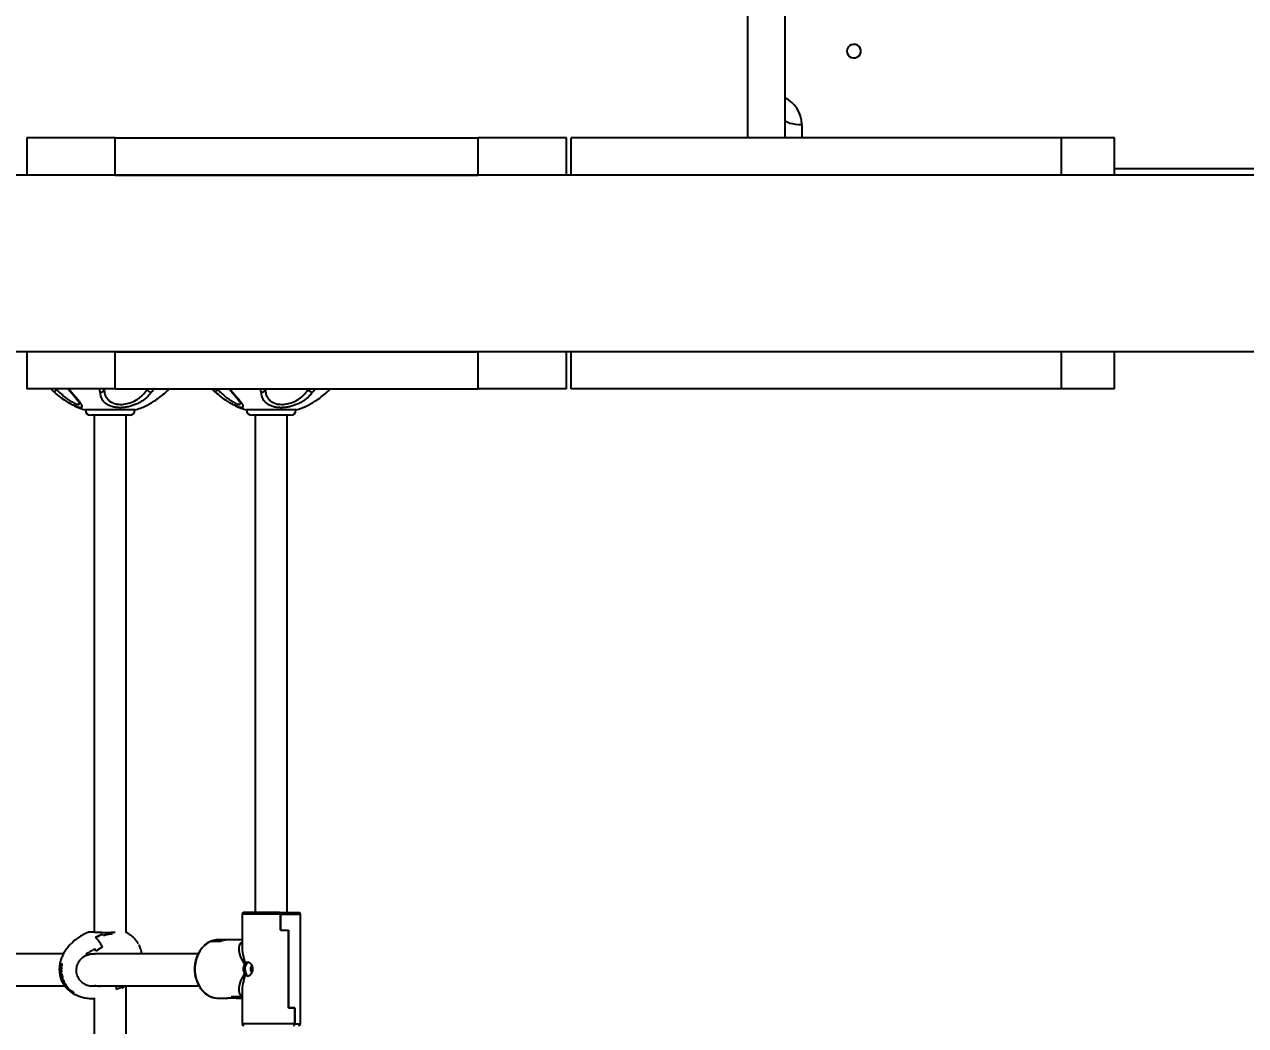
# Model space of a CAD drawing. Header units: millimetres. Extents: x -3521 to 2863, y -2984 to 3054.
# Drawn here: x -828 to -137, y -422 to 145 of the extents above; entities that cross this region are included whole.
import ezdxf

# ---------------------------------------------------------------- set-up
doc = ezdxf.new("R2010")
doc.units = ezdxf.units.MM
for name, color, linetype in [('DIKOM_ОБЪЕКТ', 7, 'Continuous'), ('DIKOM_РАЗМЕР_ЗОНА', 7, 'Continuous'), ('DIKOM_РАЗМЕР_ОБЪЕКТА', 7, 'Continuous')]:
    doc.layers.add(name, color=color, linetype=linetype)
doc.styles.add('style1', font='arial.ttf', dxfattribs={"width": 0.8})
doc.dimstyles.new('1-50', dxfattribs={"dimtxt": 300, "dimasz": 200, "dimexe": 100, "dimexo": 0, "dimgap": 100, "dimtad": 1, "dimdec": 0, "dimtxsty": 'style1', "dimcen": 0, "dimclrd": 7, "dimclre": 7, "dimadec": 1, "dimazin": 2, "dimtfac": 1, "dimtdec": 0, "dimtmove": 0, "dimatfit": 3, "dimfxl": 0, "dimlwd": 25, "dimlwe": 18, "dimarcsym": 0})

# ---------------------------------------------------------------- blocks, each defined once
blk = doc.blocks.new('*D15')
at = {"layer": 'Defpoints', "color": 0, "transparency": 16777216}
for p in [(2862.6, -341.03), (-2730.49, -1340.74), (-2730.49, -2883.68)]:
    blk.add_point(p, dxfattribs=at)
at = {"layer": 'DIKOM_РАЗМЕР_ЗОНА', "color": 7, "lineweight": 18, "transparency": 16777216}
for p, q in [((2862.6, -341.03), (2862.6, -2983.68)), ((-2730.49, -1340.74), (-2730.49, -2983.68))]:
    blk.add_line(p, q, dxfattribs=at)
at = {"layer": 'DIKOM_РАЗМЕР_ЗОНА', "color": 7, "lineweight": 25, "transparency": 16777216}
blk.add_line((2662.6, -2883.68), (-2530.49, -2883.68), dxfattribs=at)
at = {"layer": 'DIKOM_РАЗМЕР_ЗОНА', "color": 7, "transparency": 16777216}
for points in [[(-2530.49, -2850.35), (-2530.49, -2917.01), (-2730.49, -2883.68)], [(2662.6, -2850.35), (2662.6, -2917.01), (2862.6, -2883.68)]]:
    blk.add_solid(points, dxfattribs=at)
at = {"layer": 'DIKOM_РАЗМЕР_ЗОНА', "color": 0, "transparency": 16777216, "insert": (66.05, -2630.51), "char_height": 300, "attachment_point": 5, "style": 'style1'}
blk.add_mtext('5600', dxfattribs=at)
blk = doc.blocks.new('*D16')
at = {"layer": 'Defpoints', "color": 0, "transparency": 16777216}
for p in [(862.56, -390.74), (-1227.44, -790.74), (862.56, -1481.68)]:
    blk.add_point(p, dxfattribs=at)
at = {"layer": 'DIKOM_РАЗМЕР_ОБЪЕКТА', "color": 7, "lineweight": 18, "transparency": 16777216}
for p, q in [((862.56, -390.74), (862.56, -1581.68)), ((-1227.44, -790.74), (-1227.44, -1581.68))]:
    blk.add_line(p, q, dxfattribs=at)
at = {"layer": 'DIKOM_РАЗМЕР_ОБЪЕКТА', "color": 7, "lineweight": 25, "transparency": 16777216}
blk.add_line((-1027.44, -1481.68), (662.56, -1481.68), dxfattribs=at)
at = {"layer": 'DIKOM_РАЗМЕР_ОБЪЕКТА', "color": 7, "transparency": 16777216}
for points in [[(-1027.44, -1448.35), (-1027.44, -1515.01), (-1227.44, -1481.68)], [(662.56, -1448.35), (662.56, -1515.01), (862.56, -1481.68)]]:
    blk.add_solid(points, dxfattribs=at)
at = {"layer": 'DIKOM_РАЗМЕР_ОБЪЕКТА', "color": 0, "transparency": 16777216, "insert": (-182.44, -1228.51), "char_height": 300, "attachment_point": 5, "style": 'style1'}
blk.add_mtext('2090', dxfattribs=at)
blk = doc.blocks.new('*D17')
at = {"layer": 'Defpoints', "color": 0, "transparency": 16777216}
for p in [(-1571.98, 1547.78), (-150.54, 1547.78), (-231.69, -840.74)]:
    blk.add_point(p, dxfattribs=at)
at = {"layer": 'DIKOM_РАЗМЕР_ОБЪЕКТА', "color": 7, "lineweight": 18, "transparency": 16777216}
for p, q in [((-150.54, 1547.78), (-1671.98, 1547.78)), ((-231.69, -840.74), (-1671.98, -840.74))]:
    blk.add_line(p, q, dxfattribs=at)
at = {"layer": 'DIKOM_РАЗМЕР_ОБЪЕКТА', "color": 7, "lineweight": 25, "transparency": 16777216}
blk.add_line((-1571.98, -640.74), (-1571.98, 1347.78), dxfattribs=at)
at = {"layer": 'DIKOM_РАЗМЕР_ОБЪЕКТА', "color": 7, "transparency": 16777216}
for points in [[(-1605.31, 1347.78), (-1538.65, 1347.78), (-1571.98, 1547.78)], [(-1605.31, -640.74), (-1538.65, -640.74), (-1571.98, -840.74)]]:
    blk.add_solid(points, dxfattribs=at)
at = {"layer": 'DIKOM_РАЗМЕР_ОБЪЕКТА', "color": 0, "transparency": 16777216, "insert": (-1825.15, 353.52), "char_height": 300, "attachment_point": 5, "rotation": 90, "style": 'style1'}
blk.add_mtext('2400', dxfattribs=at)

msp = doc.modelspace()

# ---------------------------------------------------------------- linework, layer by layer
at = {"layer": 'DIKOM_ОБЪЕКТ'}
for p, q in [((-419.11, 80.26), (-419.11, 243.02)), ((-398.11, 243.02), (-398.11, 80.26)), ((-388.61, 87.9), (-388.61, 80.26)), ((-827.07, 80.26), (-827.07, 59.26)), ((-777.07, 80.26), (-827.07, 80.26)), ((-777.07, 59.26), (-777.07, 80.26)), ((-777.07, 80.26), (-571.66, 80.26)), ((-571.66, 59.26), (-571.66, 80.26)), ((-521.66, 80.26), (-571.66, 80.26)), ((-521.66, 59.26), (-521.66, 80.26)), ((-519.11, 59.26), (-519.11, 80.26)), ((-241.53, 80.26), (-519.11, 80.26)), ((-241.53, 59.26), (-241.53, 80.26)), ((-211.53, 80.26), (-241.53, 80.26)), ((-211.53, 59.26), (-211.53, 80.26)), ((-211.53, 63.06), (-88.88, 63.06)), ((280.89, 59.26), (-1019.11, 59.26)), ((-777.07, 59.26), (-571.66, 59.26)), ((-241.53, 59.26), (-519.11, 59.26)), ((280.89, -40.74), (-1019.11, -40.74)), ((-827.07, -40.74), (-827.07, -61.74)), ((-777.07, -61.74), (-777.07, -40.74)), ((-777.07, -40.74), (-571.66, -40.74)), ((-571.66, -61.74), (-571.66, -40.74)), ((-521.66, -61.74), (-521.66, -40.74)), ((-519.11, -61.74), (-519.11, -40.74)), ((-241.53, -40.74), (-519.11, -40.74)), ((-241.53, -61.74), (-241.53, -40.74)), ((-211.53, -61.74), (-211.53, -40.74)), ((-777.07, -61.74), (-827.07, -61.74)), ((-810.9, -61.74), (-810.33, -62.17)), ((-810.33, -61.74), (-810.33, -62.17)), ((-785.59, -63.66), (-785.95, -61.74)), ((-783.41, -61.74), (-783.36, -62.17)), ((-783.36, -61.74), (-783.36, -62.17)), ((-777.07, -61.74), (-571.66, -61.74)), ((-759.07, -61.74), (-759.07, -62.17)), ((-759.07, -62.17), (-758.68, -61.74)), ((-748.45, -63.66), (-746.45, -61.74)), ((-719.75, -61.74), (-719.18, -62.17)), ((-719.18, -61.74), (-719.18, -62.17)), ((-694.44, -63.66), (-694.8, -61.74)), ((-692.26, -61.74), (-692.21, -62.17)), ((-692.21, -61.74), (-692.21, -62.17)), ((-667.92, -61.74), (-667.92, -62.17)), ((-667.92, -62.17), (-667.53, -61.74)), ((-657.29, -63.66), (-655.3, -61.74)), ((-521.66, -61.74), (-571.66, -61.74)), ((-241.53, -61.74), (-519.11, -61.74)), ((-211.53, -61.74), (-241.53, -61.74)), ((-748.43, -63.67), (-748.45, -63.66)), ((-657.28, -63.67), (-657.29, -63.66)), ((-775.56, -73.74), (-793.99, -73.74)), ((-765.99, -73.74), (-775.56, -73.74)), ((-684.4, -73.74), (-702.83, -73.74)), ((-674.83, -73.74), (-684.4, -73.74)), ((-776.51, -76.74), (-790.99, -76.74)), ((-788.99, -76.74), (-788.99, -369.47)), ((-768.99, -76.74), (-776.51, -76.74)), ((-770.99, -369.52), (-770.99, -76.74)), ((-685.35, -76.74), (-699.83, -76.74)), ((-697.83, -76.74), (-697.83, -358.27)), ((-677.83, -76.74), (-685.35, -76.74)), ((-679.83, -358.27), (-679.83, -76.74)), ((-705.33, -359.27), (-705.33, -377.54)), ((-683.56, -359.27), (-705.33, -359.27)), ((-684.18, -358.27), (-704.33, -358.27)), ((-684.08, -358.27), (-684.18, -358.27)), ((-684.08, -358.27), (-673.33, -358.27)), ((-683.56, -368.27), (-683.56, -359.27)), ((-683.46, -368.17), (-683.46, -359.27)), ((-683.46, -359.27), (-672.33, -359.27)), ((-672.33, -421.27), (-672.33, -359.27)), ((-784.45, -370.53), (-788.18, -372.32)), ((-788.18, -372.32), (-784.45, -370.53)), ((-683.46, -368.17), (-683.56, -368.17)), ((-683.56, -368.27), (-679.07, -368.27)), ((-683.46, -368.17), (-679.07, -368.17)), ((-682.32, -368.27), (-682.32, -368.17)), ((-681.44, -368.27), (-681.44, -368.17)), ((-679.07, -412.27), (-679.07, -368.17)), ((-679.07, -368.27), (-679.07, -412.37)), ((-784.39, -377.63), (-788.06, -380.05)), ((-784.39, -377.63), (-788.06, -380.05)), ((-722.76, -374.55), (-717.43, -374.55)), ((-717.41, -374.51), (-722.67, -374.51)), ((-713.46, -373.77), (-718.73, -373.77)), ((-717.41, -374.51), (-717.41, -374.54)), ((-707.48, -373.77), (-713.46, -373.77)), ((-713.46, -373.77), (-713.46, -373.77)), ((-707.33, -373.77), (-713.4, -373.77)), ((-705.33, -373.77), (-707.33, -373.77)), ((-806.4, -381.74), (-880.06, -381.74)), ((-730.25, -381.74), (-788.91, -381.74)), ((-808.42, -390.39), (-808.52, -390.44)), ((-808.49, -391.54), (-808.52, -390.44)), ((-808.4, -391.5), (-808.49, -391.54)), ((-808.48, -390.17), (-808.03, -389.72)), ((-808.38, -390.13), (-808.48, -390.17)), ((-808.35, -391.72), (-808.44, -391.76)), ((-807.56, -391.78), (-808.44, -391.76)), ((-808.42, -388.77), (-808.25, -387.59)), ((-808.31, -388.72), (-808.42, -388.77)), ((-808.42, -390.39), (-808.4, -391.5)), ((-808.31, -389.02), (-808.41, -389.06)), ((-808.03, -389.61), (-808.41, -389.06)), ((-807.94, -389.68), (-808.38, -390.13)), ((-808.35, -391.72), (-807.46, -391.74)), ((-808.14, -387.54), (-808.31, -388.72)), ((-808.31, -389.02), (-807.93, -389.56)), ((-807.59, -390.14), (-808.31, -390.79)), ((-808.3, -390.85), (-807.59, -390.83)), ((-808.17, -393.47), (-808.26, -393.51)), ((-808.14, -387.54), (-808.25, -387.59)), ((-808.17, -387.36), (-807.28, -387.38)), ((-808.17, -388.48), (-807.53, -389.13)), ((-808.06, -388.38), (-808.16, -388.42)), ((-807.45, -388.41), (-808.16, -388.42)), ((-808.06, -388.38), (-807.35, -388.36)), ((-807.93, -389.56), (-808.03, -389.61)), ((-807.94, -389.68), (-808.03, -389.72)), ((-807.86, -393.49), (-807.95, -393.53)), ((-807.85, -393.48), (-807.94, -393.52)), ((-807.94, -393.52), (-807.75, -393.54)), ((-807.85, -393.48), (-807.86, -393.49)), ((-807.66, -393.5), (-807.85, -393.48)), ((-807.66, -393.5), (-807.75, -393.54)), ((-807.75, -393.54), (-807.62, -393.65)), ((-807.53, -393.62), (-807.66, -393.5)), ((-807.53, -393.62), (-807.62, -393.65)), ((-807.55, -391.77), (-807.56, -391.78)), ((-807.51, -391.04), (-807.49, -391.56)), ((-807.47, -389.4), (-807.5, -389.85)), ((-807.25, -387.6), (-807.34, -388.17)), ((-703.43, -387.1), (-703.87, -387.84)), ((-703.87, -392.71), (-703.43, -393.44)), ((-880.86, -399.74), (-805.72, -399.74)), ((-807.84, -394.91), (-807.93, -394.95)), ((-807.44, -394.93), (-807.64, -394.93)), ((-807.46, -394.94), (-807.37, -394.91)), ((-807.45, -396.34), (-806.83, -397.3)), ((-807.42, -396.38), (-807.45, -396.39)), ((-807.04, -397.34), (-807.45, -396.39)), ((-807.36, -394.81), (-807.44, -394.93)), ((-807.35, -394.89), (-807.44, -394.93)), ((-807.33, -395.86), (-807.42, -395.9)), ((-807.32, -394.15), (-807.41, -394.19)), ((-807.27, -394.77), (-807.36, -394.81)), ((-807.35, -394.89), (-807.27, -394.77)), ((-807.33, -395.86), (-807.1, -395.92)), ((-806.95, -397.3), (-807.04, -397.34)), ((-806.78, -397.61), (-806.87, -397.64)), ((-806.23, -398.45), (-806.87, -397.64)), ((-806.78, -397.61), (-806.14, -398.41)), ((-806.74, -397.36), (-806.65, -397.32)), ((-806.64, -397.29), (-806.73, -397.33)), ((-806.54, -396.26), (-806.57, -396.27)), ((-806.47, -396.35), (-806.1, -397.21)), ((-806.37, -398.53), (-806.17, -398.56)), ((-806.22, -398.65), (-806.31, -398.69)), ((-805.94, -399.28), (-806.31, -398.69)), ((-806.14, -398.41), (-806.23, -398.45)), ((-806.22, -398.65), (-805.84, -399.24)), ((-806.05, -397.48), (-806.18, -398)), ((-806.17, -398.56), (-806.08, -398.52)), ((-806.08, -398.2), (-805.84, -398.45)), ((-805.84, -399.24), (-805.94, -399.28)), ((-805.69, -399.41), (-805.79, -399.45)), ((-804.9, -399.47), (-805.79, -399.45)), ((-805.65, -398.56), (-805.49, -398.54)), ((-805.31, -398.71), (-804.93, -399.29)), ((-805.31, -400.1), (-804.42, -400.12)), ((-805.13, -400.21), (-805.22, -400.25)), ((-804.76, -400.8), (-805.22, -400.25)), ((-805.13, -400.21), (-804.67, -400.76)), ((-804.88, -399.46), (-804.9, -399.47)), ((-804.67, -400.76), (-804.76, -400.8)), ((-804.22, -400.27), (-803.76, -400.82)), ((-789.71, -399.74), (-729.77, -399.74)), ((-786.36, -400.13), (-784.62, -399.74)), ((-786.36, -400.13), (-784.62, -399.74)), ((-772.7, -400.24), (-776.49, -401.89)), ((-772.7, -400.24), (-776.49, -401.89)), ((-773.1, -401.31), (-771.4, -399.74)), ((-770.99, -704.74), (-770.99, -399.74)), ((-804.49, -400.93), (-804.59, -400.97)), ((-803.7, -400.98), (-804.59, -400.97)), ((-804.49, -400.93), (-803.61, -400.94)), ((-803.85, -401.67), (-803.9, -401.54)), ((-803.76, -401.63), (-803.85, -401.67)), ((-803.55, -402.03), (-803.85, -401.67)), ((-803.83, -401.52), (-803.69, -401.49)), ((-803.8, -401.5), (-803.76, -401.63)), ((-803.76, -401.63), (-803.45, -401.98)), ((-803.69, -400.98), (-803.7, -400.98)), ((-803.69, -401.49), (-803.41, -401.57)), ((-803.45, -401.98), (-803.55, -402.03)), ((-803.45, -402.13), (-803.55, -402.03)), ((-803.45, -401.98), (-803.35, -402.09)), ((-803.35, -402.09), (-803.45, -402.13)), ((-802.88, -402.63), (-803.45, -402.13)), ((-803.35, -402.09), (-803, -402.39)), ((-802.89, -402.27), (-802.99, -402.31)), ((-802.94, -402.45), (-802.99, -402.39)), ((-802.78, -402.58), (-802.88, -402.63)), ((-801.68, -403.53), (-802.88, -402.63)), ((-802.63, -402.29), (-802.73, -402.33)), ((-802.48, -402.86), (-802.63, -402.74)), ((-802.47, -402.36), (-802.57, -402.4)), ((-802.46, -402.18), (-802, -402.55)), ((-802.16, -402.57), (-802.26, -402.61)), ((-802.26, -402.61), (-801.93, -402.87)), ((-801.79, -403.04), (-802.22, -403.04)), ((-802.17, -403.04), (-801.57, -403.48)), ((-801.83, -402.83), (-802.16, -402.57)), ((-802, -402.55), (-801.88, -402.64)), ((-801.83, -402.83), (-801.93, -402.87)), ((-801.88, -402.64), (-800.68, -403.55)), ((-801.79, -403.04), (-801.67, -402.99)), ((-801.68, -403), (-801.79, -403.04)), ((-801.57, -403.48), (-801.68, -403.53)), ((-801.59, -403.59), (-801.68, -403.53)), ((-801.48, -403.54), (-801.59, -403.59)), ((-801.48, -403.66), (-801.59, -403.59)), ((-801.57, -403.48), (-801.48, -403.54)), ((-801.48, -403.54), (-801.37, -403.61)), ((-801.37, -403.61), (-801.48, -403.66)), ((-801.37, -403.73), (-801.48, -403.66)), ((-801.37, -403.61), (-801.26, -403.68)), ((-801.26, -403.68), (-801.37, -403.73)), ((-801.24, -403.69), (-801.35, -403.74)), ((-800.47, -403.75), (-801.35, -403.74)), ((-801.24, -403.69), (-800.48, -403.7)), ((-800.68, -403.55), (-800.61, -403.6)), ((-800.61, -403.6), (-800.5, -403.69)), ((-800.46, -403.74), (-800.47, -403.75)), ((-788.99, -406.97), (-788.99, -704.74)), ((-718.73, -406.77), (-713.46, -406.77)), ((-707.48, -406.77), (-713.46, -406.77)), ((-707.33, -406.77), (-713.4, -406.77)), ((-705.59, -405.99), (-711.51, -405.99)), ((-711.16, -405.99), (-711.16, -406.07)), ((-711.16, -406.07), (-705.54, -406.07)), ((-707.48, -406.77), (-707.48, -406.77)), ((-707.33, -406.77), (-705.33, -406.77)), ((-705.59, -405.99), (-705.33, -406.09)), ((-705.54, -403.77), (-705.33, -403.77)), ((-705.54, -406.02), (-705.54, -406.07)), ((-705.33, -406.15), (-705.54, -406.07)), ((-705.33, -403), (-705.33, -421.27)), ((-675.5, -412.27), (-679.07, -412.27)), ((-675.56, -412.37), (-679.07, -412.37)), ((-677.4, -412.27), (-677.4, -412.37)), ((-675.56, -412.37), (-675.56, -421.27)), ((-675.5, -412.27), (-675.5, -421.27)), ((-675.56, -421.27), (-705.33, -421.27)), ((-675.5, -421.27), (-672.33, -421.27))]:
    msp.add_line(p, q, dxfattribs=at)
at = {"layer": 'DIKOM_ОБЪЕКТ', "flags": 128}
for points in [[(-363.11, 129.45), (-362.93, 128.33), (-362.41, 127.3), (-361.6, 126.47), (-360.57, 125.9), (-359.4, 125.64), (-358.22, 125.73), (-357.11, 126.14), (-356.17, 126.85), (-355.5, 127.8), (-355.15, 128.88), (-355.15, 130.02), (-355.5, 131.11), (-356.17, 132.05), (-357.11, 132.76), (-358.22, 133.18), (-359.4, 133.26), (-360.57, 133.01), (-361.6, 132.44), (-362.41, 131.61), (-362.93, 130.58), (-363.11, 129.45)], [(-398.11, 90.7), (-397.92, 90.16), (-397.38, 89.63), (-396.5, 89.14), (-395.32, 88.72), (-393.88, 88.37), (-392.24, 88.11), (-390.46, 87.95), (-388.61, 87.9)], [(-811.53, -63.66), (-811.54, -63.66), (-811.5, -63.59), (-811.41, -63.46), (-811.26, -63.27), (-811.07, -63.04), (-810.85, -62.77), (-810.6, -62.47), (-810.33, -62.17)], [(-720.37, -63.66), (-720.39, -63.66), (-720.35, -63.59), (-720.26, -63.46), (-720.11, -63.27), (-719.92, -63.04), (-719.7, -62.77), (-719.44, -62.47), (-719.18, -62.17)], [(-722.76, -374.55), (-724.6, -375.46), (-726.31, -376.71), (-727.85, -378.26), (-729.18, -380.08), (-730.29, -382.12), (-731.14, -384.35), (-731.71, -386.7), (-731.99, -389.14), (-731.98, -391.6), (-731.67, -394.03), (-731.08, -396.38), (-730.21, -398.59), (-729.08, -400.62), (-727.73, -402.42), (-726.17, -403.94), (-724.45, -405.16), (-722.6, -406.05), (-720.66, -406.59), (-718.73, -406.77)], [(-701.69, -386.32), (-702.02, -386.45), (-702.66, -386.97), (-703.18, -387.78), (-703.53, -388.81), (-703.69, -389.97), (-703.64, -391.16), (-703.38, -392.27), (-702.94, -393.2), (-702.35, -393.87), (-701.68, -394.23), (-701.65, -394.23)]]:
    msp.add_lwpolyline(points, dxfattribs=at)
at = {"layer": 'DIKOM_ОБЪЕКТ'}
for centre, radius, start, end in [((-405.74, 87.72), 17.13, 0.60149, 63.55157), ((-785.26, -61.74), 1.95, 260.29057, 347.48606), ((-756.49, -60.69), 2.97, 209.70372, 268.51658), ((-694.11, -61.74), 1.95, 260.29122, 347.48257), ((-665.34, -60.69), 2.97, 209.70228, 268.51562), ((-801.97, -62.99), 0.686, 226.44365, 280.49784), ((-710.82, -62.99), 0.686, 226.44365, 280.49784), ((-779.99, -27.49), 48.32, 245.40152, 253.15675), ((-790.99, -73.74), 3, 180, 270), ((-768.99, -73.74), 3, 270, 0), ((-779.99, -27.49), 48.32, 286.84325, 294.61096), ((-688.83, -27.49), 48.32, 245.40152, 253.15675), ((-699.83, -73.74), 3, 180, 270), ((-677.83, -73.74), 3, 270, 0), ((-688.83, -27.49), 48.32, 286.84325, 294.61096), ((-704.33, -359.27), 1, 90, 180), ((-673.33, -359.27), 1, 0, 90), ((-815.14, -395.57), 35.6, 30.25131, 40.7688), ((-799.83, -384.84), 21.01, 39.95496, 42.96924), ((-793.92, -383), 19.86, 40.30573, 41.9844), ((-831.57, -405.4), 50.35, 30.23503, 31.92305), ((-777.23, -383.59), 15.3, 19.10373, 27.7129), ((-718.71, -384.71), 10.94, 90.08605, 111.2633), ((-713.38, -384.73), 10.96, 90.10898, 111.68445), ((-713.44, -384.72), 10.95, 90.10474, 111.24523), ((-833.67, -406.46), 47.05, 30.77888, 31.71719), ((-698.22, -390.27), 2.36, 130.28667, 230.23557), ((-816.32, -405.29), 30.39, 9.77994, 10.53311), ((-789.67, -400.72), 13.23, 354.921, 4.24735), ((-780.88, -399.08), 8.26, 351.90274, 355.44347), ((-707.46, -395.81), 10.96, 248.31637, 269.89082), ((-707.31, -395.83), 10.94, 249.41258, 269.90615), ((-704.33, -421.27), 1, 180, 270), ((-673.33, -421.27), 1, 270, 0)]:
    msp.add_arc(centre, radius, start, end, dxfattribs=at)
for major_axis, ratio, start_param, end_param in [((-17.31, 14.78), 0.423512, 6.170999, 7.245462), ((-13.25, 20.54), 0.478371, 0.638026, 1.123313), ((-17.31, -14.78), 0.423512, 5.320909, 6.395372), ((13.25, 20.54), 0.478371, 2.01828, 2.503567)]:
    msp.add_ellipse((-688.83, -390.27), major_axis=major_axis, ratio=ratio, start_param=start_param, end_param=end_param, dxfattribs=at)
for points, knots in [([(-813.56, -61.74), (-813.13, -62.18), (-812.48, -62.84), (-811.77, -63.46), (-811.53, -63.66)], [0, 0, 0, 0, 0.671456, 1, 1, 1, 1]), ([(-810.33, -62.17), (-809.46, -63.01), (-807.69, -64.72), (-805.24, -66.7), (-803.16, -68.18), (-801.19, -69.42), (-799.75, -70.13), (-798.68, -70.49), (-798.04, -70.61), (-797.42, -70.54), (-797.41, -70.12), (-797.4, -69.89)], [0, 0, 0, 0, 0.156001, 0.317119, 0.416626, 0.518721, 0.678995, 0.717615, 0.801691, 0.888939, 1, 1, 1, 1]), ([(-803.76, -61.74), (-803.45, -62.2), (-803.06, -62.81), (-802.54, -63.35), (-802.43, -63.47)], [0, 0, 0, 0, 0.780618, 1, 1, 1, 1]), ([(-803.26, -61.74), (-803.22, -61.8), (-802.86, -62.47), (-802.33, -63.1), (-801.85, -63.66)], [0, 0, 0, 0, 0.099135, 1, 1, 1, 1]), ([(-783.36, -62.17), (-783.26, -63.02), (-783.07, -64.74), (-782.16, -66.72), (-780.94, -68.19), (-779.34, -69.42), (-777.57, -70.13), (-775.67, -70.49), (-774.17, -70.61), (-771.67, -70.49), (-768.48, -69.74), (-765.49, -68.33), (-763.28, -66.81), (-761.09, -64.94), (-759.89, -63.29), (-759.07, -62.17)], [0, 0, 0, 0, 0.097864, 0.195511, 0.257695, 0.319806, 0.418622, 0.442433, 0.495244, 0.54805, 0.64621, 0.750369, 0.810791, 0.871261, 1, 1, 1, 1]), ([(-755.09, -61.74), (-755.15, -61.8), (-755.69, -62.47), (-756.15, -63.1), (-756.57, -63.66)], [0, 0, 0, 0, 0.099129, 1, 1, 1, 1]), ([(-748.44, -63.66), (-748.37, -63.61), (-747.73, -63.07), (-747.05, -62.42), (-746.48, -61.81), (-746.41, -61.74)], [0, 0, 0, 0, 0.093394, 0.885667, 1, 1, 1, 1]), ([(-722.41, -61.74), (-721.97, -62.18), (-721.33, -62.84), (-720.61, -63.46), (-720.38, -63.66)], [0, 0, 0, 0, 0.671478, 1, 1, 1, 1]), ([(-719.18, -62.17), (-718.3, -63.01), (-716.53, -64.72), (-714.09, -66.7), (-712.01, -68.18), (-710.04, -69.42), (-708.6, -70.13), (-707.53, -70.49), (-706.88, -70.61), (-706.26, -70.54), (-706.26, -70.12), (-706.25, -69.89)], [0, 0, 0, 0, 0.156001, 0.317114, 0.416622, 0.518722, 0.678991, 0.717613, 0.801689, 0.888937, 1, 1, 1, 1]), ([(-712.61, -61.74), (-712.3, -62.2), (-711.91, -62.81), (-711.39, -63.35), (-711.28, -63.47)], [0, 0, 0, 0, 0.780636, 1, 1, 1, 1]), ([(-712.11, -61.74), (-712.07, -61.8), (-711.71, -62.47), (-711.18, -63.1), (-710.7, -63.66)], [0, 0, 0, 0, 0.09912, 1, 1, 1, 1]), ([(-692.21, -62.17), (-692.11, -63.02), (-691.92, -64.74), (-691.01, -66.72), (-689.79, -68.19), (-688.19, -69.42), (-686.42, -70.13), (-684.52, -70.49), (-683.01, -70.61), (-680.52, -70.49), (-677.33, -69.74), (-674.34, -68.33), (-672.13, -66.81), (-669.94, -64.94), (-668.74, -63.29), (-667.92, -62.17)], [0, 0, 0, 0, 0.097863, 0.195512, 0.257696, 0.319805, 0.41862, 0.442431, 0.495242, 0.548051, 0.646209, 0.750368, 0.81079, 0.871261, 1, 1, 1, 1]), ([(-663.94, -61.74), (-664, -61.8), (-664.54, -62.47), (-665, -63.1), (-665.42, -63.66)], [0, 0, 0, 0, 0.099139, 1, 1, 1, 1]), ([(-657.28, -63.66), (-657.22, -63.61), (-656.58, -63.07), (-655.89, -62.42), (-655.33, -61.81), (-655.26, -61.74)], [0, 0, 0, 0, 0.093381, 0.885678, 1, 1, 1, 1]), ([(-797.67, -72.3), (-797.72, -72.3), (-798.12, -72.24), (-799.23, -71.82), (-800.95, -71.04), (-802.93, -69.96), (-805.36, -68.45), (-808.3, -66.39), (-810.44, -64.58), (-811.53, -63.66)], [0, 0, 0, 0, 0.019785, 0.156384, 0.298468, 0.434874, 0.575082, 0.783419, 1, 1, 1, 1]), ([(-802.46, -63.47), (-802.08, -63.91), (-801.24, -64.87), (-800.1, -66.2), (-799.08, -67.44), (-798.3, -68.45), (-797.75, -69.25), (-797.43, -69.78), (-797.29, -70.09), (-797.3, -70.09), (-797.3, -70.09)], [0, 0, 0, 0, 0.140483, 0.306948, 0.462055, 0.60588, 0.735253, 0.851137, 0.947613, 1, 1, 1, 1]), ([(-801.85, -63.66), (-801.33, -64.26), (-800.29, -65.45), (-798.93, -67.06), (-797.75, -68.52), (-796.87, -69.73), (-796.27, -70.72), (-795.97, -71.48), (-795.94, -72.03), (-796.22, -72.37), (-796.77, -72.49), (-797.39, -72.36), (-797.67, -72.3)], [0, 0, 0, 0, 0.113087, 0.227718, 0.33529, 0.444899, 0.539435, 0.636, 0.726275, 0.81889, 0.915874, 1, 1, 1, 1]), ([(-756.57, -63.66), (-757.04, -64.26), (-757.98, -65.45), (-759.69, -67.07), (-761.61, -68.52), (-763.65, -69.74), (-765.78, -70.73), (-767.92, -71.48), (-770.11, -72.03), (-772.35, -72.37), (-774.6, -72.48), (-776.92, -72.32), (-779.11, -71.83), (-781.09, -71.03), (-782.69, -69.95), (-784.14, -68.43), (-785.24, -66.37), (-785.47, -64.56), (-785.59, -63.66)], [0, 0, 0, 0, 0.062711, 0.125391, 0.185206, 0.244979, 0.297607, 0.350205, 0.400567, 0.450908, 0.505212, 0.559515, 0.622103, 0.684744, 0.746871, 0.809052, 0.904433, 1, 1, 1, 1]), ([(-759.87, -71.4), (-759.57, -71.27), (-758.72, -70.89), (-757.03, -69.95), (-754.61, -68.45), (-751.67, -66.38), (-749.53, -64.58), (-748.45, -63.66)], [0, 0, 0, 0, 0.094789, 0.270803, 0.451716, 0.72054, 1, 1, 1, 1]), ([(-706.52, -72.3), (-706.57, -72.3), (-706.97, -72.24), (-708.08, -71.82), (-709.8, -71.04), (-711.78, -69.96), (-714.21, -68.45), (-717.15, -66.39), (-719.29, -64.58), (-720.37, -63.66)], [0, 0, 0, 0, 0.019782, 0.156379, 0.298465, 0.434875, 0.575082, 0.78342, 1, 1, 1, 1]), ([(-711.31, -63.47), (-710.92, -63.91), (-710.09, -64.87), (-708.95, -66.2), (-707.93, -67.44), (-707.15, -68.45), (-706.59, -69.25), (-706.27, -69.78), (-706.14, -70.09), (-706.14, -70.09), (-706.14, -70.09)], [0, 0, 0, 0, 0.140483, 0.306944, 0.462052, 0.605881, 0.735251, 0.851138, 0.947613, 1, 1, 1, 1]), ([(-710.7, -63.66), (-710.18, -64.26), (-709.14, -65.45), (-707.77, -67.06), (-706.6, -68.52), (-705.72, -69.73), (-705.12, -70.72), (-704.81, -71.48), (-704.79, -72.03), (-705.07, -72.37), (-705.62, -72.49), (-706.23, -72.36), (-706.52, -72.3)], [0, 0, 0, 0, 0.113089, 0.227718, 0.335291, 0.444901, 0.539436, 0.636, 0.726275, 0.818889, 0.915874, 1, 1, 1, 1]), ([(-665.42, -63.66), (-665.89, -64.26), (-666.82, -65.45), (-668.54, -67.07), (-670.46, -68.52), (-672.5, -69.74), (-674.63, -70.73), (-676.77, -71.48), (-678.95, -72.03), (-681.19, -72.37), (-683.45, -72.48), (-685.76, -72.32), (-687.96, -71.83), (-689.94, -71.03), (-691.54, -69.95), (-692.99, -68.43), (-694.09, -66.37), (-694.32, -64.56), (-694.44, -63.66)], [0, 0, 0, 0, 0.06271, 0.125391, 0.185205, 0.244979, 0.297607, 0.350203, 0.400566, 0.450906, 0.50521, 0.559514, 0.622103, 0.684744, 0.746869, 0.809052, 0.904433, 1, 1, 1, 1]), ([(-668.72, -71.4), (-668.42, -71.27), (-667.56, -70.89), (-665.88, -69.95), (-663.46, -68.45), (-660.52, -66.38), (-658.38, -64.58), (-657.29, -63.66)], [0, 0, 0, 0, 0.094794, 0.270804, 0.451715, 0.720541, 1, 1, 1, 1]), ([(-684.18, -358.27), (-684.12, -358.28), (-683.99, -358.3), (-683.82, -358.43), (-683.68, -358.64), (-683.59, -358.91), (-683.56, -359.14), (-683.56, -359.26), (-683.56, -359.27)], [0, 0, 0, 0, 0.182615, 0.414865, 0.569174, 0.773895, 0.978773, 1, 1, 1, 1]), ([(-684.08, -358.27), (-684.07, -358.27), (-683.99, -358.27), (-683.83, -358.33), (-683.65, -358.52), (-683.53, -358.77), (-683.47, -359.03), (-683.46, -359.19), (-683.46, -359.27)], [0, 0, 0, 0, 0.026101, 0.258363, 0.488244, 0.709225, 0.843426, 1, 1, 1, 1]), ([(-792.09, -369.36), (-792.26, -369.42), (-793.4, -369.82), (-795.4, -370.85), (-798.04, -372.44), (-800.45, -374.3), (-802.61, -376.34), (-804.47, -378.54), (-806.02, -380.86), (-807.23, -383.25), (-808.1, -385.68), (-808.61, -388.05), (-808.79, -390.29), (-808.7, -392.2), (-808.43, -393.83), (-808.06, -395.26), (-807.45, -396.91), (-806.69, -398.36), (-805.75, -399.74), (-804.76, -400.95), (-803.8, -401.94), (-803.17, -402.41), (-803.05, -402.5)], [0, 0, 0, 0, 0.012577, 0.086289, 0.159685, 0.231953, 0.302504, 0.370875, 0.436767, 0.50008, 0.56095, 0.619848, 0.67109, 0.720224, 0.754873, 0.787612, 0.825443, 0.878992, 0.90281, 0.94387, 0.989355, 1, 1, 1, 1]), ([(-779.16, -369.72), (-779.27, -369.72), (-780.46, -369.75), (-782.93, -369.73), (-785.86, -369.62), (-788, -369.52), (-789.83, -369.42), (-791.21, -369.36), (-792.05, -369.35), (-792.07, -369.37), (-792.08, -369.39)], [0, 0, 0, 0, 0.019567, 0.214158, 0.418301, 0.517746, 0.620649, 0.804246, 0.90429, 1, 1, 1, 1]), ([(-778.77, -370.16), (-779.61, -370.28), (-781.3, -370.51), (-782.91, -371.07), (-783.72, -371.35)], [0, 0, 0, 0, 0.496482, 1, 1, 1, 1]), ([(-783.72, -371.35), (-782.92, -371.07), (-781.31, -370.51), (-779.62, -370.28), (-778.77, -370.16)], [0, 0, 0, 0, 0.496572, 1, 1, 1, 1]), ([(-778.14, -369.61), (-778.46, -369.63), (-778.85, -369.65), (-779.28, -369.65), (-779.36, -369.65)], [0, 0, 0, 0, 0.80765, 1, 1, 1, 1]), ([(-779.16, -369.72), (-779.18, -369.7), (-779.23, -369.65), (-779.28, -369.65), (-779.3, -369.68), (-779.31, -369.74), (-779.31, -369.76)], [0, 0, 0, 0, 0.264919, 0.530074, 0.792383, 1, 1, 1, 1]), ([(-777.11, -369.61), (-777.27, -369.63), (-777.87, -369.69), (-778.62, -369.71), (-779.16, -369.72)], [0, 0, 0, 0, 0.275411, 1, 1, 1, 1]), ([(-764, -376), (-764.08, -375.83), (-764.31, -375.37), (-764.95, -374.47), (-765.92, -373.25), (-767.31, -371.9), (-769, -370.64), (-770.26, -369.83), (-770.97, -369.52), (-770.99, -369.52)], [0, 0, 0, 0, 0.056687, 0.160862, 0.340446, 0.53938, 0.759029, 0.994234, 1, 1, 1, 1]), ([(-788.83, -378.78), (-789.61, -379.27), (-791.19, -380.27), (-792.82, -381.24), (-793.64, -381.72)], [0, 0, 0, 0, 0.496574, 1, 1, 1, 1]), ([(-788.83, -378.78), (-789.61, -379.27), (-791.19, -380.27), (-792.82, -381.24), (-793.64, -381.72)], [0, 0, 0, 0, 0.496574, 1, 1, 1, 1]), ([(-762.06, -381.74), (-762.13, -381.28), (-762.27, -380.36), (-762.51, -379.35), (-762.71, -378.81), (-762.75, -378.71)], [0, 0, 0, 0, 0.447298, 0.892522, 1, 1, 1, 1]), ([(-725.39, -375.93), (-725.89, -376.3), (-726.92, -377.07), (-728.29, -378.55), (-729.52, -380.27), (-730.54, -382.19), (-731.34, -384.27), (-731.9, -386.46), (-732.2, -388.72), (-732.25, -391.02), (-732.03, -393.3), (-731.56, -395.53), (-730.84, -397.65), (-729.89, -399.64), (-728.72, -401.44), (-727.36, -403.03), (-725.82, -404.37), (-724.15, -405.44), (-722.37, -406.21), (-720.56, -406.68), (-719.34, -406.74), (-718.75, -406.76)], [0, 0, 0, 0, 0.048934, 0.10164, 0.154505, 0.207488, 0.260549, 0.313659, 0.3668, 0.419962, 0.47314, 0.52634, 0.579559, 0.632786, 0.686004, 0.73918, 0.792272, 0.845222, 0.897982, 0.950531, 1, 1, 1, 1]), ([(-722.88, -374.58), (-723.12, -374.68), (-723.95, -375.02), (-724.8, -375.46), (-725.36, -375.9), (-725.39, -375.93)], [0, 0, 0, 0, 0.274263, 0.953421, 1, 1, 1, 1]), ([(-722.94, -374.64), (-722.9, -374.6), (-722.81, -374.53), (-722.72, -374.52), (-722.67, -374.51)], [0, 0, 0, 0, 0.504118, 1, 1, 1, 1]), ([(-718.7, -373.78), (-718.74, -373.78), (-719.39, -373.72), (-720.68, -373.92), (-722.01, -374.22), (-722.7, -374.51), (-722.8, -374.55)], [0, 0, 0, 0, 0.024813, 0.473874, 0.922668, 1, 1, 1, 1]), ([(-787.99, -399.74), (-788.82, -399.88), (-790.74, -400.23), (-793.72, -399.42), (-796.09, -397.85), (-797.84, -395.74), (-798.95, -393.21), (-799.2, -390.11), (-798.4, -387.1), (-796.65, -384.53), (-794.75, -383.07), (-793.53, -382.51), (-793.24, -382.38)], [0, 0, 0, 0, 0.091343, 0.213639, 0.328162, 0.403228, 0.515871, 0.628376, 0.740313, 0.851672, 0.96525, 1, 1, 1, 1]), ([(-793.24, -382.38), (-792.25, -382.03), (-790.7, -381.46), (-789.08, -381.66), (-788.49, -381.74)], [0, 0, 0, 0, 0.635643, 1, 1, 1, 1]), ([(-793.13, -382.62), (-793.14, -382.59), (-793.17, -382.51), (-793.21, -382.43), (-793.24, -382.39), (-793.24, -382.38)], [0, 0, 0, 0, 0.355165, 0.932347, 1, 1, 1, 1]), ([(-793.24, -382.38), (-793.22, -382.43), (-793.17, -382.5), (-793.14, -382.59), (-793.13, -382.62)], [0, 0, 0, 0, 0.581742, 1, 1, 1, 1]), ([(-703.43, -387.1), (-703.41, -387.07), (-703.22, -386.76), (-702.81, -386.38), (-702.1, -386.21), (-701.32, -386.42), (-700.5, -387.06), (-699.82, -388.06), (-699.4, -389.32), (-699.33, -390.68), (-699.61, -391.97), (-700.18, -393.08), (-700.96, -393.9), (-701.81, -394.31), (-702.6, -394.26), (-703.13, -393.89), (-703.36, -393.54), (-703.43, -393.44)], [0, 0, 0, 0, 0.009114, 0.085707, 0.147074, 0.22138, 0.295638, 0.371193, 0.447776, 0.522901, 0.596334, 0.670483, 0.746614, 0.822958, 0.897453, 0.970935, 1, 1, 1, 1]), ([(-808.52, -390.44), (-808.52, -390.4), (-808.51, -390.34), (-808.5, -390.25), (-808.49, -390.2), (-808.48, -390.18), (-808.48, -390.17)], [0, 0, 0, 0, 0.284968, 0.570509, 0.836625, 1, 1, 1, 1]), ([(-808.44, -391.76), (-808.45, -391.76), (-808.46, -391.76), (-808.47, -391.72), (-808.48, -391.68), (-808.49, -391.61), (-808.49, -391.57), (-808.49, -391.54)], [0, 0, 0, 0, 0.191001, 0.381495, 0.580265, 0.790748, 1, 1, 1, 1]), ([(-808.41, -389.06), (-808.41, -389.04), (-808.42, -389.01), (-808.42, -388.91), (-808.42, -388.83), (-808.42, -388.78), (-808.42, -388.77)], [0, 0, 0, 0, 0.289821, 0.578469, 0.898505, 1, 1, 1, 1]), ([(-808.38, -390.13), (-808.38, -390.14), (-808.39, -390.16), (-808.41, -390.22), (-808.42, -390.3), (-808.42, -390.36), (-808.42, -390.39)], [0, 0, 0, 0, 0.237873, 0.475571, 0.722081, 1, 1, 1, 1]), ([(-808.4, -391.5), (-808.4, -391.53), (-808.39, -391.57), (-808.39, -391.64), (-808.37, -391.69), (-808.36, -391.72), (-808.35, -391.72), (-808.35, -391.72)], [0, 0, 0, 0, 0.217682, 0.435178, 0.653295, 0.863179, 1, 1, 1, 1]), ([(-808.31, -388.72), (-808.32, -388.77), (-808.32, -388.86), (-808.32, -388.97), (-808.31, -389), (-808.31, -389.02)], [0, 0, 0, 0, 0.403414, 0.754101, 1, 1, 1, 1]), ([(-808.31, -390.79), (-808.31, -390.8), (-808.31, -390.8), (-808.31, -390.81), (-808.31, -390.82), (-808.31, -390.83), (-808.31, -390.83), (-808.31, -390.84), (-808.3, -390.85), (-808.3, -390.85), (-808.3, -390.85)], [0, 0, 0, 0, 0.124688, 0.248022, 0.379093, 0.519233, 0.665627, 0.810399, 0.94882, 1, 1, 1, 1]), ([(-808.26, -393.51), (-808.28, -393.36), (-808.31, -393.04), (-808.28, -392.67), (-808.23, -392.55), (-808.2, -392.49)], [0, 0, 0, 0, 0.338082, 0.676357, 1, 1, 1, 1]), ([(-807.93, -394.95), (-808.02, -394.64), (-808.16, -394.16), (-808.23, -393.68), (-808.26, -393.51)], [0, 0, 0, 0, 0.646359, 1, 1, 1, 1]), ([(-808.25, -387.59), (-808.24, -387.55), (-808.23, -387.49), (-808.2, -387.42), (-808.19, -387.37), (-808.17, -387.36), (-808.17, -387.36), (-808.17, -387.36)], [0, 0, 0, 0, 0.322199, 0.547417, 0.773937, 0.968682, 1, 1, 1, 1]), ([(-808.11, -392.45), (-808.13, -392.51), (-808.19, -392.63), (-808.22, -393), (-808.18, -393.32), (-808.17, -393.47)], [0, 0, 0, 0, 0.330534, 0.660927, 1, 1, 1, 1]), ([(-808.2, -392.49), (-808.11, -392.44), (-807.99, -392.38), (-807.82, -392.49), (-807.77, -392.52)], [0, 0, 0, 0, 0.724298, 1, 1, 1, 1]), ([(-808.16, -388.42), (-808.16, -388.42), (-808.16, -388.43), (-808.16, -388.43), (-808.17, -388.44), (-808.17, -388.45), (-808.17, -388.46), (-808.17, -388.47), (-808.17, -388.48), (-808.17, -388.48), (-808.17, -388.48)], [0, 0, 0, 0, 0.113064, 0.227093, 0.348595, 0.486515, 0.640314, 0.805715, 0.964747, 1, 1, 1, 1]), ([(-808.17, -393.47), (-808.12, -393.79), (-808.03, -394.27), (-807.89, -394.74), (-807.84, -394.91)], [0, 0, 0, 0, 0.651541, 1, 1, 1, 1]), ([(-808.09, -387.36), (-808.1, -387.37), (-808.11, -387.4), (-808.12, -387.46), (-808.13, -387.51), (-808.14, -387.54)], [0, 0, 0, 0, 0.2492, 0.594755, 1, 1, 1, 1]), ([(-808.03, -389.72), (-808.03, -389.72), (-808.03, -389.71), (-808.03, -389.7), (-808.02, -389.68), (-808.02, -389.66), (-808.02, -389.64), (-808.02, -389.62), (-808.03, -389.61), (-808.03, -389.61), (-808.03, -389.61)], [0, 0, 0, 0, 0.120117, 0.2408, 0.369327, 0.510936, 0.66075, 0.809852, 0.947868, 1, 1, 1, 1]), ([(-808.03, -393.7), (-808.02, -393.65), (-808, -393.55), (-807.96, -393.53), (-807.94, -393.52)], [0, 0, 0, 0, 0.549007, 1, 1, 1, 1]), ([(-808, -394.07), (-808.01, -393.98), (-808.03, -393.84), (-808.03, -393.74), (-808.03, -393.7)], [0, 0, 0, 0, 0.662354, 1, 1, 1, 1]), ([(-807.93, -389.56), (-807.93, -389.57), (-807.93, -389.57), (-807.92, -389.59), (-807.92, -389.6), (-807.92, -389.62), (-807.92, -389.64), (-807.93, -389.66), (-807.93, -389.67), (-807.94, -389.67), (-807.94, -389.68)], [0, 0, 0, 0, 0.120375, 0.240355, 0.368822, 0.51029, 0.659985, 0.809664, 0.948206, 1, 1, 1, 1]), ([(-807.77, -392.52), (-807.71, -392.6), (-807.57, -392.76), (-807.4, -393.14), (-807.31, -393.41), (-807.27, -393.52)], [0, 0, 0, 0, 0.378613, 0.757097, 1, 1, 1, 1]), ([(-807.62, -393.65), (-807.59, -393.7), (-807.53, -393.8), (-807.46, -393.99), (-807.43, -394.13), (-807.41, -394.19)], [0, 0, 0, 0, 0.348117, 0.696241, 1, 1, 1, 1]), ([(-807.5, -389.85), (-807.5, -389.89), (-807.51, -389.96), (-807.53, -390.05), (-807.56, -390.11), (-807.58, -390.13), (-807.59, -390.14)], [0, 0, 0, 0, 0.28378, 0.568052, 0.844139, 1, 1, 1, 1]), ([(-807.59, -390.83), (-807.59, -390.83), (-807.57, -390.83), (-807.55, -390.86), (-807.53, -390.9), (-807.52, -390.95), (-807.51, -391), (-807.51, -391.03), (-807.51, -391.04)], [0, 0, 0, 0, 0.181955, 0.363791, 0.545722, 0.735448, 0.937602, 1, 1, 1, 1]), ([(-807.49, -391.56), (-807.49, -391.58), (-807.49, -391.63), (-807.5, -391.7), (-807.52, -391.75), (-807.54, -391.77), (-807.55, -391.77), (-807.56, -391.78)], [0, 0, 0, 0, 0.228317, 0.456666, 0.683597, 0.900278, 1, 1, 1, 1]), ([(-807.53, -389.13), (-807.52, -389.14), (-807.5, -389.16), (-807.48, -389.21), (-807.47, -389.29), (-807.47, -389.35), (-807.47, -389.39), (-807.47, -389.4)], [0, 0, 0, 0, 0.216783, 0.433052, 0.66032, 0.912349, 1, 1, 1, 1]), ([(-807.32, -394.15), (-807.34, -394.08), (-807.38, -393.93), (-807.45, -393.74), (-807.51, -393.65), (-807.53, -393.62)], [0, 0, 0, 0, 0.353549, 0.707104, 1, 1, 1, 1]), ([(-807.34, -388.17), (-807.35, -388.2), (-807.36, -388.27), (-807.39, -388.35), (-807.42, -388.39), (-807.44, -388.4), (-807.45, -388.41)], [0, 0, 0, 0, 0.321077, 0.609201, 0.826782, 1, 1, 1, 1]), ([(-807.28, -387.38), (-807.28, -387.38), (-807.26, -387.38), (-807.25, -387.41), (-807.24, -387.45), (-807.24, -387.51), (-807.24, -387.56), (-807.25, -387.59), (-807.25, -387.6)], [0, 0, 0, 0, 0.169113, 0.338451, 0.511766, 0.706685, 0.933965, 1, 1, 1, 1]), ([(-807.27, -393.52), (-807.21, -393.76), (-807.07, -394.28), (-806.98, -394.79), (-806.94, -395.06)], [0, 0, 0, 0, 0.468588, 1, 1, 1, 1]), ([(-703.87, -392.71), (-704.05, -392.32), (-704.41, -391.55), (-704.55, -390.19), (-704.37, -388.89), (-704.03, -388.18), (-703.87, -387.84)], [0, 0, 0, 0, 0.260377, 0.517513, 0.7684, 1, 1, 1, 1]), ([(-807.9, -394.49), (-807.93, -394.41), (-807.97, -394.27), (-807.99, -394.13), (-808, -394.07)], [0, 0, 0, 0, 0.581714, 1, 1, 1, 1]), ([(-807.42, -395.9), (-807.48, -395.84), (-807.59, -395.71), (-807.77, -395.36), (-807.88, -395.08), (-807.93, -394.95)], [0, 0, 0, 0, 0.356957, 0.695217, 1, 1, 1, 1]), ([(-807.79, -394.75), (-807.82, -394.7), (-807.86, -394.62), (-807.89, -394.52), (-807.9, -394.49)], [0, 0, 0, 0, 0.698965, 1, 1, 1, 1]), ([(-807.84, -394.91), (-807.78, -395.06), (-807.67, -395.36), (-807.49, -395.69), (-807.38, -395.81), (-807.33, -395.86)], [0, 0, 0, 0, 0.343456, 0.686945, 1, 1, 1, 1]), ([(-807.64, -394.93), (-807.67, -394.9), (-807.72, -394.87), (-807.77, -394.78), (-807.79, -394.75)], [0, 0, 0, 0, 0.667161, 1, 1, 1, 1]), ([(-807.45, -396.39), (-807.45, -396.38), (-807.46, -396.36), (-807.47, -396.34), (-807.47, -396.33), (-807.47, -396.32), (-807.46, -396.32), (-807.45, -396.33), (-807.45, -396.34), (-807.45, -396.34)], [0, 0, 0, 0, 0.147027, 0.294151, 0.441505, 0.590152, 0.739567, 0.889781, 1, 1, 1, 1]), ([(-807.03, -395.91), (-807.13, -395.95), (-807.25, -396.01), (-807.39, -395.92), (-807.42, -395.9)], [0, 0, 0, 0, 0.776324, 1, 1, 1, 1]), ([(-807.41, -394.19), (-807.39, -394.27), (-807.36, -394.42), (-807.34, -394.63), (-807.35, -394.75), (-807.36, -394.8), (-807.36, -394.81)], [0, 0, 0, 0, 0.320658, 0.641349, 0.960974, 1, 1, 1, 1]), ([(-807.27, -394.77), (-807.26, -394.72), (-807.25, -394.62), (-807.26, -394.41), (-807.3, -394.25), (-807.32, -394.16), (-807.32, -394.15)], [0, 0, 0, 0, 0.316727, 0.633153, 0.952325, 1, 1, 1, 1]), ([(-806.87, -397.64), (-806.89, -397.61), (-806.94, -397.53), (-807, -397.42), (-807.03, -397.36), (-807.04, -397.34)], [0, 0, 0, 0, 0.427529, 0.855262, 1, 1, 1, 1]), ([(-806.94, -395.06), (-806.93, -395.2), (-806.9, -395.47), (-806.93, -395.77), (-807, -395.86), (-807.03, -395.91)], [0, 0, 0, 0, 0.33699, 0.674119, 1, 1, 1, 1]), ([(-806.95, -397.3), (-806.92, -397.35), (-806.88, -397.45), (-806.82, -397.55), (-806.78, -397.59), (-806.78, -397.61)], [0, 0, 0, 0, 0.428286, 0.85653, 1, 1, 1, 1]), ([(-806.83, -397.3), (-806.81, -397.31), (-806.78, -397.35), (-806.75, -397.36), (-806.73, -397.36), (-806.73, -397.34), (-806.73, -397.33)], [0, 0, 0, 0, 0.273415, 0.546769, 0.820517, 1, 1, 1, 1]), ([(-806.73, -397.33), (-806.72, -397.16), (-806.7, -396.82), (-806.61, -396.46), (-806.57, -396.27)], [0, 0, 0, 0, 0.498632, 1, 1, 1, 1]), ([(-806.64, -397.29), (-806.64, -397.31), (-806.64, -397.32), (-806.65, -397.32), (-806.65, -397.32)], [0, 0, 0, 0, 0.87137, 1, 1, 1, 1]), ([(-806.49, -396.3), (-806.53, -396.46), (-806.62, -396.81), (-806.63, -397.12), (-806.64, -397.29)], [0, 0, 0, 0, 0.46318, 1, 1, 1, 1]), ([(-806.57, -396.27), (-806.56, -396.27), (-806.56, -396.26), (-806.54, -396.26), (-806.52, -396.27), (-806.5, -396.29), (-806.48, -396.32), (-806.47, -396.34), (-806.47, -396.35)], [0, 0, 0, 0, 0.173568, 0.347677, 0.521364, 0.694396, 0.867289, 1, 1, 1, 1]), ([(-806.31, -398.69), (-806.32, -398.67), (-806.34, -398.63), (-806.37, -398.58), (-806.38, -398.55), (-806.38, -398.53), (-806.38, -398.53), (-806.37, -398.53)], [0, 0, 0, 0, 0.228903, 0.457726, 0.687966, 0.916964, 1, 1, 1, 1]), ([(-806.28, -398.55), (-806.27, -398.56), (-806.26, -398.58), (-806.24, -398.62), (-806.22, -398.65), (-806.22, -398.65)], [0, 0, 0, 0, 0.303679, 0.798094, 1, 1, 1, 1]), ([(-806.17, -398.56), (-806.17, -398.56), (-806.17, -398.56), (-806.17, -398.55), (-806.17, -398.54), (-806.18, -398.52), (-806.19, -398.5), (-806.2, -398.48), (-806.22, -398.46), (-806.22, -398.45), (-806.23, -398.45)], [0, 0, 0, 0, 0.067525, 0.207958, 0.349449, 0.493205, 0.637953, 0.78232, 0.92577, 1, 1, 1, 1]), ([(-806.18, -398), (-806.18, -398.01), (-806.18, -398.02), (-806.16, -398.06), (-806.14, -398.1), (-806.12, -398.15), (-806.1, -398.18), (-806.08, -398.19), (-806.08, -398.2)], [0, 0, 0, 0, 0.180005, 0.360086, 0.540636, 0.723344, 0.906504, 1, 1, 1, 1]), ([(-806.14, -398.41), (-806.13, -398.42), (-806.12, -398.43), (-806.11, -398.45), (-806.1, -398.47), (-806.09, -398.49), (-806.08, -398.51), (-806.08, -398.52), (-806.08, -398.52), (-806.08, -398.52), (-806.08, -398.52)], [0, 0, 0, 0, 0.140897, 0.280953, 0.423409, 0.567172, 0.712297, 0.856845, 0.999655, 1, 1, 1, 1]), ([(-806.1, -397.21), (-806.09, -397.25), (-806.06, -397.32), (-806.04, -397.41), (-806.05, -397.46), (-806.05, -397.48)], [0, 0, 0, 0, 0.330726, 0.661507, 1, 1, 1, 1]), ([(-805.79, -399.45), (-805.79, -399.45), (-805.8, -399.45), (-805.83, -399.42), (-805.87, -399.37), (-805.9, -399.33), (-805.93, -399.29), (-805.94, -399.28)], [0, 0, 0, 0, 0.207931, 0.415949, 0.622468, 0.831144, 1, 1, 1, 1]), ([(-805.84, -398.45), (-805.81, -398.47), (-805.75, -398.53), (-805.69, -398.56), (-805.66, -398.56), (-805.65, -398.56)], [0, 0, 0, 0, 0.404859, 0.809745, 1, 1, 1, 1]), ([(-805.84, -399.24), (-805.83, -399.26), (-805.8, -399.3), (-805.76, -399.35), (-805.73, -399.39), (-805.71, -399.41), (-805.7, -399.41), (-805.69, -399.41)], [0, 0, 0, 0, 0.217474, 0.435308, 0.647932, 0.855766, 1, 1, 1, 1]), ([(-805.69, -399.41), (-805.48, -399.44), (-805.26, -399.47), (-804.9, -399.44), (-804.88, -399.43)], [0, 0, 0, 0, 0.96089, 1, 1, 1, 1]), ([(-805.49, -398.54), (-805.48, -398.54), (-805.46, -398.55), (-805.42, -398.57), (-805.38, -398.61), (-805.34, -398.66), (-805.32, -398.69), (-805.31, -398.71)], [0, 0, 0, 0, 0.209269, 0.418331, 0.630684, 0.845354, 1, 1, 1, 1]), ([(-805.22, -400.25), (-805.24, -400.24), (-805.27, -400.2), (-805.3, -400.15), (-805.32, -400.11), (-805.32, -400.1), (-805.31, -400.1), (-805.31, -400.1)], [0, 0, 0, 0, 0.240954, 0.481907, 0.722156, 0.953768, 1, 1, 1, 1]), ([(-805.21, -400.1), (-805.2, -400.12), (-805.18, -400.14), (-805.15, -400.18), (-805.13, -400.21), (-805.13, -400.21)], [0, 0, 0, 0, 0.355945, 0.814701, 1, 1, 1, 1]), ([(-804.93, -399.29), (-804.92, -399.31), (-804.9, -399.35), (-804.88, -399.4), (-804.87, -399.44), (-804.87, -399.46), (-804.88, -399.46), (-804.89, -399.46)], [0, 0, 0, 0, 0.230566, 0.46079, 0.686604, 0.906382, 1, 1, 1, 1]), ([(-804.59, -400.97), (-804.6, -400.97), (-804.61, -400.96), (-804.64, -400.93), (-804.69, -400.89), (-804.73, -400.84), (-804.75, -400.81), (-804.76, -400.8)], [0, 0, 0, 0, 0.210769, 0.421476, 0.633278, 0.854391, 1, 1, 1, 1]), ([(-804.67, -400.76), (-804.65, -400.78), (-804.62, -400.82), (-804.57, -400.87), (-804.53, -400.91), (-804.5, -400.92), (-804.5, -400.93), (-804.49, -400.93)], [0, 0, 0, 0, 0.240711, 0.482141, 0.711094, 0.926168, 1, 1, 1, 1]), ([(-804.42, -400.12), (-804.41, -400.12), (-804.39, -400.12), (-804.35, -400.14), (-804.3, -400.18), (-804.26, -400.22), (-804.23, -400.26), (-804.22, -400.27)], [0, 0, 0, 0, 0.206367, 0.412605, 0.625617, 0.848759, 1, 1, 1, 1]), ([(-803.76, -400.82), (-803.75, -400.83), (-803.72, -400.87), (-803.69, -400.92), (-803.68, -400.96), (-803.68, -400.98), (-803.7, -400.98), (-803.7, -400.98)], [0, 0, 0, 0, 0.22049, 0.441034, 0.651238, 0.848126, 1, 1, 1, 1]), ([(-803.41, -401.57), (-803.29, -401.64), (-803.03, -401.78), (-802.69, -402.01), (-802.5, -402.15), (-802.46, -402.18)], [0, 0, 0, 0, 0.445487, 0.889333, 1, 1, 1, 1]), ([(-802.99, -402.39), (-803.01, -402.37), (-803.02, -402.34), (-803.01, -402.32), (-803.01, -402.32)], [0, 0, 0, 0, 0.786097, 1, 1, 1, 1]), ([(-803.01, -402.32), (-802.96, -402.31), (-802.9, -402.29), (-802.76, -402.33), (-802.73, -402.33)], [0, 0, 0, 0, 0.827929, 1, 1, 1, 1]), ([(-802.63, -402.74), (-802.72, -402.67), (-802.83, -402.57), (-802.92, -402.48), (-802.94, -402.45)], [0, 0, 0, 0, 0.709341, 1, 1, 1, 1]), ([(-802.63, -402.29), (-802.74, -402.27), (-802.86, -402.25), (-802.9, -402.27), (-802.91, -402.28)], [0, 0, 0, 0, 0.825833, 1, 1, 1, 1]), ([(-802.8, -402.69), (-802.45, -402.98), (-801.5, -403.73), (-799.73, -404.73), (-797.53, -405.69), (-795.1, -406.41), (-792.49, -406.86), (-790.26, -407.05), (-788.92, -406.97), (-788.5, -406.95)], [0, 0, 0, 0, 0.089145, 0.238073, 0.395697, 0.561617, 0.735619, 0.917352, 1, 1, 1, 1]), ([(-802.73, -402.33), (-802.7, -402.34), (-802.65, -402.36), (-802.59, -402.39), (-802.57, -402.4)], [0, 0, 0, 0, 0.688544, 1, 1, 1, 1]), ([(-802.47, -402.36), (-802.51, -402.34), (-802.58, -402.31), (-802.62, -402.29), (-802.63, -402.29)], [0, 0, 0, 0, 0.68812, 1, 1, 1, 1]), ([(-802.57, -402.4), (-802.51, -402.44), (-802.41, -402.5), (-802.3, -402.58), (-802.26, -402.61)], [0, 0, 0, 0, 0.617436, 1, 1, 1, 1]), ([(-802.22, -403.04), (-802.23, -403.03), (-802.25, -403.02), (-802.3, -402.99), (-802.36, -402.95), (-802.43, -402.9), (-802.47, -402.87), (-802.48, -402.86)], [0, 0, 0, 0, 0.193632, 0.386716, 0.591921, 0.825519, 1, 1, 1, 1]), ([(-802.16, -402.57), (-802.23, -402.52), (-802.34, -402.44), (-802.44, -402.38), (-802.47, -402.36)], [0, 0, 0, 0, 0.641334, 1, 1, 1, 1]), ([(-801.93, -402.87), (-801.9, -402.89), (-801.85, -402.94), (-801.8, -402.99), (-801.78, -403.03), (-801.78, -403.04), (-801.78, -403.04), (-801.79, -403.04)], [0, 0, 0, 0, 0.309804, 0.578889, 0.779647, 0.960986, 1, 1, 1, 1]), ([(-801.68, -403), (-801.68, -402.99), (-801.67, -402.99), (-801.69, -402.96), (-801.72, -402.92), (-801.77, -402.87), (-801.81, -402.84), (-801.83, -402.83)], [0, 0, 0, 0, 0.184767, 0.369301, 0.565616, 0.789037, 1, 1, 1, 1]), ([(-801.35, -403.74), (-801.35, -403.74), (-801.36, -403.74), (-801.36, -403.73), (-801.37, -403.73)], [0, 0, 0, 0, 0.537379, 1, 1, 1, 1]), ([(-801.26, -403.68), (-801.25, -403.68), (-801.25, -403.69), (-801.24, -403.69), (-801.24, -403.69)], [0, 0, 0, 0, 0.53727, 1, 1, 1, 1]), ([(-800.5, -403.69), (-800.49, -403.7), (-800.46, -403.72), (-800.46, -403.74), (-800.46, -403.74)], [0, 0, 0, 0, 0.555852, 1, 1, 1, 1]), ([(-676.18, -422.27), (-676.17, -422.27), (-676.09, -422.27), (-675.94, -422.21), (-675.75, -422.02), (-675.63, -421.77), (-675.57, -421.51), (-675.56, -421.35), (-675.56, -421.27)], [0, 0, 0, 0, 0.026101, 0.258358, 0.488195, 0.709231, 0.843429, 1, 1, 1, 1]), ([(-676.12, -422.27), (-676.06, -422.26), (-675.93, -422.25), (-675.76, -422.11), (-675.62, -421.9), (-675.53, -421.63), (-675.5, -421.4), (-675.5, -421.28), (-675.5, -421.27)], [0, 0, 0, 0, 0.182641, 0.414857, 0.569184, 0.773901, 0.978774, 1, 1, 1, 1])]:
    msp.add_open_spline(points, degree=3, knots=knots, dxfattribs=at)

# ---------------------------------------------------------------- dimensions: what is measured, and where the dimension line sits
at = {"layer": 'DIKOM_РАЗМЕР_ЗОНА'}
dim = msp.add_linear_dim(base=(-2730.49, -2883.68), p1=(2862.6, -341.03), p2=(-2730.49, -1340.74), text='5600', dimstyle='1-50', dxfattribs=at)
dim.commit()
dim.dimension.update_dxf_attribs({"geometry": '*D15', "text_midpoint": (66.05, -2883.68), "dimtype": 160})
at = {"layer": 'DIKOM_РАЗМЕР_ОБЪЕКТА'}
dim = msp.add_linear_dim(base=(-1571.98, 1547.78), p1=(-231.69, -840.74), p2=(-150.54, 1547.78), angle=90, text='2400', dimstyle='1-50', dxfattribs=at)
dim.commit()
dim.dimension.update_dxf_attribs({"geometry": '*D17', "text_midpoint": (-1571.98, 353.52), "dimtype": 160})
dim = msp.add_linear_dim(base=(862.56, -1481.68), p1=(-1227.44, -790.74), p2=(862.56, -390.74), dimstyle='1-50', dxfattribs=at)
dim.commit()
dim.dimension.update_dxf_attribs({"geometry": '*D16', "text_midpoint": (-182.44, -1481.68), "dimtype": 160})

doc.saveas('drawing.dxf')
